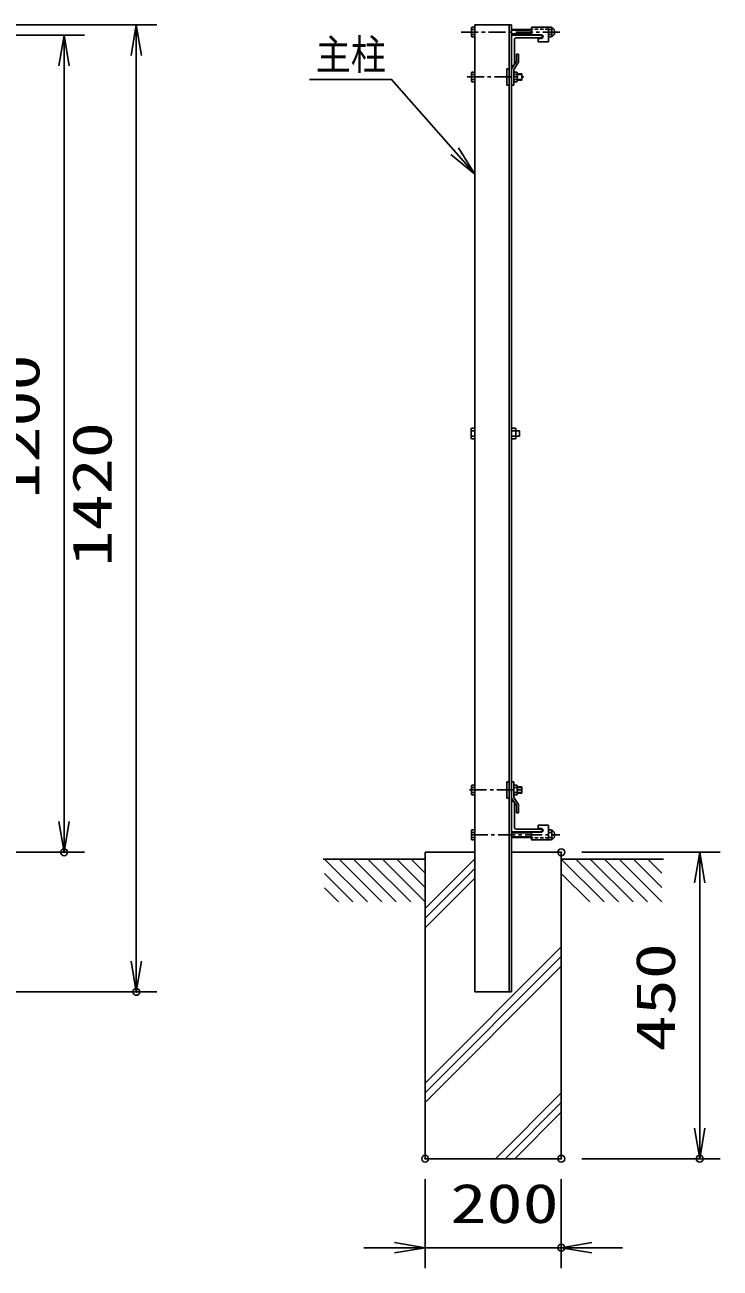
# Model space of a CAD drawing. Units: millimetres, scale not verified. Extents: x -4455 to 4455, y -3150 to 3150.
# Drawn here: x -728 to 293, y 0 to 1826 of the extents above; entities that cross this region are included whole.
import ezdxf
from ezdxf.enums import TextEntityAlignment as Align

# ---------------------------------------------------------------- set-up
doc = ezdxf.new("R2010")
doc.units = ezdxf.units.MM
doc.header["$LTSCALE"] = 20
doc.header["$PDMODE"] = 32
doc.header["$PDSIZE"] = 10
doc.linetypes.add('USER2', pattern=[2, 1.25, -0.25, 0.25, -0.25])
doc.linetypes.add('USER3', pattern=[0.375, 0.25, -0.125])
for name, color, linetype, lineweight in [('0-0_1', 7, 'Continuous', 25), ('0-1_2', 7, 'Continuous', 25), ('0-2_0', 4, 'Continuous', 25), ('0-4_EXTCNT-LMEC0', 4, 'Continuous', 25)]:
    doc.layers.add(name, color=color, linetype=linetype, lineweight=lineweight)
doc.layers.add('0-5_DEFPOINTS', color=7, linetype='Continuous')
doc.styles.add('ＭＳ ゴシック', font='')
doc.styles.get('ＭＳ ゴシック').set_extended_font_data('MS Gothic')

# ---------------------------------------------------------------- blocks, each defined once
blk = doc.blocks.new('DARROWS')
at = {"layer": '0-2_0', "color": 2}
blk.add_line((0, 0), (-19.982, 0), dxfattribs=at)
blk.add_lwpolyline([(-20, -3.333), (0, 0), (-20, 3.333)], dxfattribs=at)

msp = doc.modelspace()

# ---------------------------------------------------------------- linework, layer by layer
at = {"layer": '0-0_1', "color": 4, "linetype": 'USER2'}
for p, q in [((-87.05, 1815.13), (57.7, 1815.13)), ((-78.38, 1749.13), (4.69, 1749.13)), ((-74.72, 702.14), (4.69, 702.14)), ((-73.05, 636.14), (57.7, 636.14))]:
    msp.add_line(p, q, dxfattribs=at)
at = {"layer": '0-0_1'}
for p, q in [((-67.05, 1825.64), (-67.05, 405.64)), ((-13.05, 1825.64), (-67.05, 1825.64)), ((-16.55, 405.64), (-16.55, 1825.64)), ((-13.05, 405.64), (-13.05, 1825.64)), ((-6.05, 1771.63), (-13.05, 1761.13)), ((-6.05, 1782.63), (-6.05, 1771.63)), ((-6.05, 1782.63), (-2.85, 1782.63)), ((-2.85, 1782.63), (-2.85, 1770.66)), ((-19.85, 1761.13), (-16.55, 1761.13)), ((-19.85, 1761.13), (-19.85, 1737.13)), ((-13.05, 1761.13), (-13.05, 1737.13)), ((-2.85, 1770.66), (-9.85, 1760.17)), ((-9.85, 1760.17), (-9.85, 1737.13)), ((-4.77, 1753.93), (1.83, 1753.93)), ((1.83, 1753.93), (1.84, 1744.33)), ((-19.85, 1737.13), (-16.55, 1737.13)), ((-13.05, 1737.13), (-9.85, 1737.13)), ((-4.76, 1744.33), (1.84, 1744.33)), ((-19.85, 714.14), (-16.55, 714.14)), ((-19.85, 690.14), (-19.85, 714.14)), ((-13.05, 714.14), (-9.85, 714.14)), ((-13.05, 690.14), (-13.05, 714.14)), ((-9.85, 691.11), (-9.85, 714.14)), ((-4.76, 706.94), (1.84, 706.94)), ((-4.76, 697.34), (1.84, 697.34)), ((1.84, 697.34), (1.84, 706.94)), ((-19.85, 690.14), (-16.55, 690.14)), ((-6.05, 679.64), (-13.05, 690.14)), ((-2.85, 680.61), (-9.85, 691.11)), ((-6.05, 668.64), (-6.05, 679.64)), ((-2.85, 668.64), (-2.85, 680.61)), ((-6.05, 668.64), (-2.85, 668.64)), ((-140.05, 610.64), (-67.05, 610.64)), ((-140.05, 160.64), (-140.05, 610.64)), ((-13.05, 610.64), (59.95, 610.64)), ((59.95, 160.64), (59.95, 610.64)), ((-290.05, 600.64), (-140.05, 600.64)), ((59.95, 600.64), (209.95, 600.64)), ((-67.05, 405.64), (-13.05, 405.64)), ((-140.05, 160.64), (59.95, 160.64))]:
    msp.add_line(p, q, dxfattribs=at)
at = {"layer": '0-0_1', "color": 4}
for p, q in [((-4.77, 1752.97), (1.84, 1752.97)), ((-4.77, 1745.29), (1.84, 1745.29)), ((-4.76, 705.98), (1.84, 705.98)), ((-4.76, 698.3), (1.84, 698.3)), ((-287.77, 600.64), (-224.9, 537.76)), ((-266.55, 600.64), (-203.68, 537.76)), ((-245.34, 600.64), (-182.47, 537.76)), ((-224.13, 600.64), (-161.26, 537.76)), ((-202.91, 600.64), (-140.04, 537.76)), ((-181.7, 600.64), (-140.04, 558.98)), ((-160.49, 600.64), (-140.04, 580.19)), ((-67.05, 601.14), (-140.05, 528.14)), ((-67.05, 587), (-140.05, 514)), ((59.95, 600.64), (122.82, 537.76)), ((81.16, 600.64), (144.03, 537.76)), ((102.38, 600.64), (165.25, 537.76)), ((123.59, 600.64), (186.46, 537.76)), ((144.8, 600.64), (207.67, 537.76)), ((166.02, 600.64), (207.67, 558.98)), ((187.23, 600.64), (207.67, 580.19)), ((-287.77, 579.42), (-246.11, 537.76)), ((-67.05, 572.85), (-140.05, 499.85)), ((59.95, 579.42), (101.61, 537.76)), ((-287.77, 558.21), (-267.32, 537.76)), ((-140.05, 271.64), (59.95, 471.64)), ((-140.05, 257.49), (59.95, 457.49)), ((-140.05, 243.35), (59.95, 443.35)), ((-36.69, 160.64), (59.95, 257.28)), ((-22.55, 160.64), (59.95, 243.13)), ((-8.4, 160.64), (59.95, 228.99))]:
    msp.add_line(p, q, dxfattribs=at)
at = {"layer": '0-0_1'}
for centre, start, end in [((43.49, 1815.02), 294.0287, 66.50071), ((43.49, 636.26), 293.49929, 65.9713)]:
    msp.add_arc(centre, 6.88, start, end, dxfattribs=at)
at = {"layer": '0-1_2'}
for p, q in [((-72.13, 1821.44), (-71.57, 1822.41)), ((-72.13, 1821.44), (-72.13, 1808.86)), ((-72.13, 1808.86), (-71.57, 1807.88)), ((-67.05, 1822.41), (-71.57, 1822.41)), ((-67.05, 1818.78), (-71.57, 1818.78)), ((-67.05, 1811.51), (-71.57, 1811.51)), ((-67.05, 1807.88), (-71.57, 1807.88)), ((-67.05, 1822.41), (-67.05, 1807.88)), ((-13.05, 1818.79), (16.17, 1818.79)), ((-13.05, 1811.56), (16.17, 1811.56)), ((41.17, 1822.37), (45.67, 1822.37)), ((41.17, 1822.37), (41.17, 1807.9)), ((41.17, 1818.75), (45.72, 1818.75)), ((41.17, 1818.75), (41.17, 1811.52)), ((41.17, 1811.52), (45.67, 1811.52)), ((41.17, 1807.9), (45.67, 1807.9)), ((46.23, 1821.4), (45.67, 1822.37)), ((46.23, 1808.87), (45.67, 1807.9)), ((46.23, 1821.4), (46.23, 1808.87)), ((-72.13, 1755.44), (-71.57, 1756.41)), ((-72.13, 1755.44), (-72.13, 1742.86)), ((-67.05, 1756.41), (-71.57, 1756.41)), ((-67.05, 1752.78), (-71.57, 1752.78)), ((-67.05, 1756.41), (-67.05, 1741.88)), ((-9.85, 1756.4), (-5.33, 1756.4)), ((-9.85, 1756.4), (-9.85, 1741.87)), ((-9.85, 1752.77), (-5.33, 1752.77)), ((-4.76, 1755.42), (-5.33, 1756.4)), ((-4.76, 1755.42), (-4.76, 1742.84)), ((-72.13, 1742.86), (-71.57, 1741.88)), ((-67.05, 1745.51), (-71.57, 1745.51)), ((-67.05, 1741.88), (-71.57, 1741.88)), ((-9.85, 1745.5), (-5.33, 1745.5)), ((-9.85, 1741.87), (-5.33, 1741.87)), ((-4.76, 1742.84), (-5.33, 1741.87)), ((-72.65, 1232.56), (-72.03, 1233.64)), ((-72.65, 1218.71), (-72.65, 1232.56)), ((-67.05, 1233.64), (-72.03, 1233.64)), ((-67.05, 1229.64), (-72.03, 1229.64)), ((-13.05, 1233.64), (-7.27, 1233.64)), ((-13.05, 1229.64), (-7.27, 1229.64)), ((-1.58, 1229.64), (-6.65, 1229.64)), ((-1.58, 1221.64), (-1.58, 1229.64)), ((-72.65, 1218.71), (-72.03, 1217.64)), ((-67.05, 1221.64), (-72.03, 1221.64)), ((-67.05, 1217.64), (-72.03, 1217.64)), ((-13.05, 1221.64), (-7.27, 1221.64)), ((-13.05, 1217.64), (-7.27, 1217.64)), ((-6.65, 1218.71), (-7.27, 1217.64)), ((-1.58, 1221.64), (-6.65, 1221.64)), ((-72.13, 708.43), (-71.57, 709.4)), ((-72.13, 695.85), (-72.13, 708.43)), ((-72.13, 695.85), (-71.57, 694.87)), ((-67.05, 709.4), (-71.57, 709.4)), ((-67.05, 705.77), (-71.57, 705.77)), ((-67.05, 698.51), (-71.57, 698.51)), ((-67.05, 694.87), (-71.57, 694.87)), ((-67.05, 694.87), (-67.05, 709.4)), ((-9.85, 709.4), (-5.33, 709.4)), ((-9.85, 694.87), (-9.85, 709.4)), ((-9.85, 705.77), (-5.33, 705.77)), ((-9.85, 698.51), (-5.33, 698.51)), ((-9.85, 694.87), (-5.33, 694.87)), ((-4.76, 695.85), (-5.33, 694.87)), ((-72.13, 642.42), (-71.57, 643.39)), ((-72.13, 629.84), (-72.13, 642.42)), ((-67.05, 643.39), (-71.57, 643.39)), ((-67.05, 639.76), (-71.57, 639.76)), ((-67.05, 628.86), (-67.05, 643.39)), ((-13.05, 639.71), (16.17, 639.71)), ((41.17, 628.9), (41.17, 643.37)), ((41.17, 643.37), (45.67, 643.37)), ((41.17, 632.52), (41.17, 639.75)), ((41.17, 639.75), (45.67, 639.75)), ((46.23, 642.4), (45.67, 643.37)), ((46.23, 629.87), (46.23, 642.4)), ((-72.13, 629.84), (-71.57, 628.86)), ((-67.05, 632.49), (-71.57, 632.49)), ((-67.05, 628.86), (-71.57, 628.86)), ((-13.05, 632.48), (16.17, 632.48)), ((41.17, 632.52), (45.72, 632.52)), ((41.17, 628.9), (45.67, 628.9)), ((46.23, 629.87), (45.67, 628.9))]:
    msp.add_line(p, q, dxfattribs=at)
at = {"layer": '0-1_2', "color": 4}
for p, q in [((-13.05, 1818.07), (16.17, 1818.07)), ((-13.05, 1812.28), (16.17, 1812.28)), ((-13.05, 638.99), (16.17, 638.99)), ((-13.05, 633.2), (16.17, 633.2))]:
    msp.add_line(p, q, dxfattribs=at)
at = {"layer": '0-1_2'}
for points in [[(-6.65, 1218.71), (-6.65, 1232.56), (-7.27, 1233.64)], [(-4.76, 695.85), (-4.76, 708.43), (-5.33, 709.4)]]:
    msp.add_lwpolyline(points, dxfattribs=at)
for centre, radius, start, end in [((-60.16, 1815.15), 11.98, 162.34599, 197.64446), ((-65.57, 1808.86), 6.57, 156.11459, 180.00005), ((-65.57, 1821.44), 6.57, 180.00005, 203.88695), ((33.18, 1815.24), 13.02, 343.38898, 15.69304), ((39.69, 1808.87), 6.54, 0.00012, 23.96517), ((39.69, 1821.4), 6.57, 336.37143, 0.00012), ((-60.16, 1749.15), 11.98, 162.34599, 197.64446), ((-65.57, 1755.44), 6.57, 180.00005, 203.88695), ((-11.33, 1755.42), 6.57, 336.11305, 359.99995), ((-16.74, 1749.13), 11.98, 342.35554, 17.65401), ((-65.57, 1742.86), 6.57, 156.11459, 180.00005), ((-11.33, 1742.84), 6.57, 359.99995, 23.88541), ((-65.42, 1232.56), 7.23, 179.99992, 203.88486), ((-59.46, 1225.64), 13.19, 162.35463, 197.65355), ((-13.88, 1232.56), 7.23, 336.12625, 0), ((-19.9, 1225.64), 13.25, 342.41266, 17.55417), ((-65.42, 1218.71), 7.23, 156.1122, 179.99992), ((-13.88, 1218.71), 7.23, 0, 23.88957), ((-65.57, 708.43), 6.57, 179.99995, 203.88541), ((-60.16, 702.14), 11.98, 162.35554, 197.65401), ((-65.57, 695.85), 6.57, 156.11305, 179.99995), ((-11.33, 708.43), 6.57, 336.11459, 0.00005), ((-16.74, 702.14), 11.98, 342.34599, 17.64446), ((-11.33, 695.85), 6.57, 0.00005, 23.88695), ((-65.57, 642.41), 6.57, 179.99995, 203.88541), ((-60.16, 636.13), 11.98, 162.35554, 197.65401), ((33.18, 636.03), 13.02, 344.30696, 16.61102), ((39.69, 642.4), 6.54, 336.03483, 359.99988), ((-65.57, 629.84), 6.57, 156.11305, 179.99995), ((39.69, 629.87), 6.57, 359.99988, 23.62857)]:
    msp.add_arc(centre, radius, start, end, dxfattribs=at)
at = {"layer": '0-2_0', "color": 1}
for p, q in [((-1390.44, 1825.63), (-534.37, 1825.63)), ((-990.44, 1810.64), (-640.37, 1810.64)), ((-1357.25, 610.64), (-640.37, 610.64)), ((89.95, 610.64), (293.23, 610.64)), ((-1407.94, 405.64), (-534.37, 405.64)), ((89.95, 160.64), (293.23, 160.64)), ((-140.05, 130.64), (-140.05, -0.03)), ((59.95, 130.64), (59.95, -0.03))]:
    msp.add_line(p, q, dxfattribs=at)
at = {"layer": '0-2_0', "color": 7}
for p, q in [((-13.05, 1810.63), (31.95, 1810.63)), ((41.17, 1822.43), (16.17, 1822.43)), ((16.17, 1822.43), (16.17, 1811.03)), ((30.57, 1811.03), (16.17, 1811.03)), ((31.95, 1810.63), (31.95, 1809.63)), ((41.17, 1822.43), (41.17, 1800.83)), ((-13.05, 1760.33), (-13.05, 1805.33)), ((-9.05, 1768.63), (-9.05, 1803.63)), ((-6.05, 1806.63), (28.95, 1806.63)), ((26.17, 1805.83), (26.17, 1800.83)), ((30.57, 1805.83), (26.17, 1805.83)), ((41.17, 1800.83), (26.17, 1800.83)), ((-12.05, 1765.63), (-13.05, 1765.63)), ((-13.05, 690.94), (-13.05, 645.94)), ((-12.05, 685.64), (-13.05, 685.64)), ((-9.05, 682.64), (-9.05, 647.64)), ((-13.05, 640.64), (31.95, 640.64)), ((-6.05, 644.64), (28.95, 644.64)), ((30.57, 640.24), (16.17, 640.24)), ((41.17, 650.44), (26.17, 650.44)), ((31.95, 640.64), (31.95, 641.64)), ((41.17, 628.84), (41.17, 650.44))]:
    msp.add_line(p, q, dxfattribs=at)
at = {"layer": '0-2_0', "color": 7, "linetype": 'USER3'}
for p, q in [((41.17, 1819.23), (16.17, 1819.23)), ((41.17, 632.04), (16.17, 632.04))]:
    msp.add_line(p, q, dxfattribs=at)
at = {"layer": '0-2_0', "color": 2}
for p, q in [((-564.37, 1780.63), (-564.37, 450.64)), ((-670.37, 1765.64), (-670.37, 655.64)), ((263.23, 565.64), (263.23, 205.64)), ((-185.05, 29.97), (-230.05, 29.97)), ((-140.05, 29.97), (59.95, 29.97)), ((104.95, 29.97), (149.95, 29.97))]:
    msp.add_line(p, q, dxfattribs=at)
at = {"layer": '0-2_0', "color": 7}
for points in [[(41.17, 628.84), (16.17, 628.84), (16.17, 640.24)], [(30.57, 645.44), (26.17, 645.44), (26.17, 650.44)]]:
    msp.add_lwpolyline(points, dxfattribs=at)
for centre, radius, start, end in [((28.95, 1809.63), 3, 270, 360), ((30.57, 1808.43), 2.6, 270, 90), ((-6.05, 1803.63), 3, 90, 180), ((-12.05, 1768.63), 3, 270, 0), ((-12.05, 682.64), 3, 0, 90), ((-6.05, 647.64), 3, 180, 270), ((28.95, 641.64), 3, 0, 90), ((30.57, 642.84), 2.6, 270, 90)]:
    msp.add_arc(centre, radius, start, end, dxfattribs=at)
at = {"layer": '0-4_EXTCNT-LMEC0'}
msp.add_lwpolyline([(-309.9, 1745.4), (-189.36, 1745.4), (-69.03, 1608.83)], dxfattribs=at)
at = {"layer": '0-5_DEFPOINTS'}
for p in [(-670.37, 610.64), (59.95, 610.64), (-564.37, 405.64), (-140.05, 160.64), (59.95, 160.64), (59.95, 160.64), (263.23, 160.64), (59.95, 29.97)]:
    msp.add_point(p, dxfattribs=at)

# ---------------------------------------------------------------- block references
at = {"layer": '0-2_0', "xscale": 2.25, "yscale": 2.25}
for p, rotation in [((-670.37, 1810.64), 90), ((-564.37, 1825.63), 90), ((-670.37, 610.64), 270), ((263.23, 610.64), 90), ((-564.37, 405.64), 270), ((263.23, 160.64), 270), ((59.95, 29.97), 180)]:
    msp.add_blockref('DARROWS', p, dxfattribs=dict(at, rotation=rotation))
msp.add_blockref('DARROWS', (-140.05, 29.97), dxfattribs=at)
at = {"layer": '0-4_EXTCNT-LMEC0', "xscale": 2.25, "yscale": 2.25, "rotation": 311.38136}
msp.add_blockref('DARROWS', (-67.05, 1606.58), dxfattribs=at)

# ---------------------------------------------------------------- texts
at = {"layer": '0-0_1', "color": 4, "style": 'ＭＳ ゴシック', "width": 0.85}
msp.add_text('主柱', height=44.38, dxfattribs=at).set_placement((-300.77, 1746.41), align=Align.BOTTOM_LEFT)
at = {"layer": '0-2_0', "color": 3, "style": 'ＭＳ ゴシック', "width": 1.35}
for s, p in [('1200', (-689.27, 1129.64)), ('1420', (-583.27, 1030.14)), ('450', (244.33, 318.14))]:
    msp.add_text(s, height=57.77, rotation=90, dxfattribs=at).set_placement(p, align=Align.BOTTOM_LEFT)
msp.add_text('200', height=57.77, dxfattribs=at).set_placement((-103.05, 48.86), align=Align.BOTTOM_LEFT)

doc.saveas('drawing.dxf')
